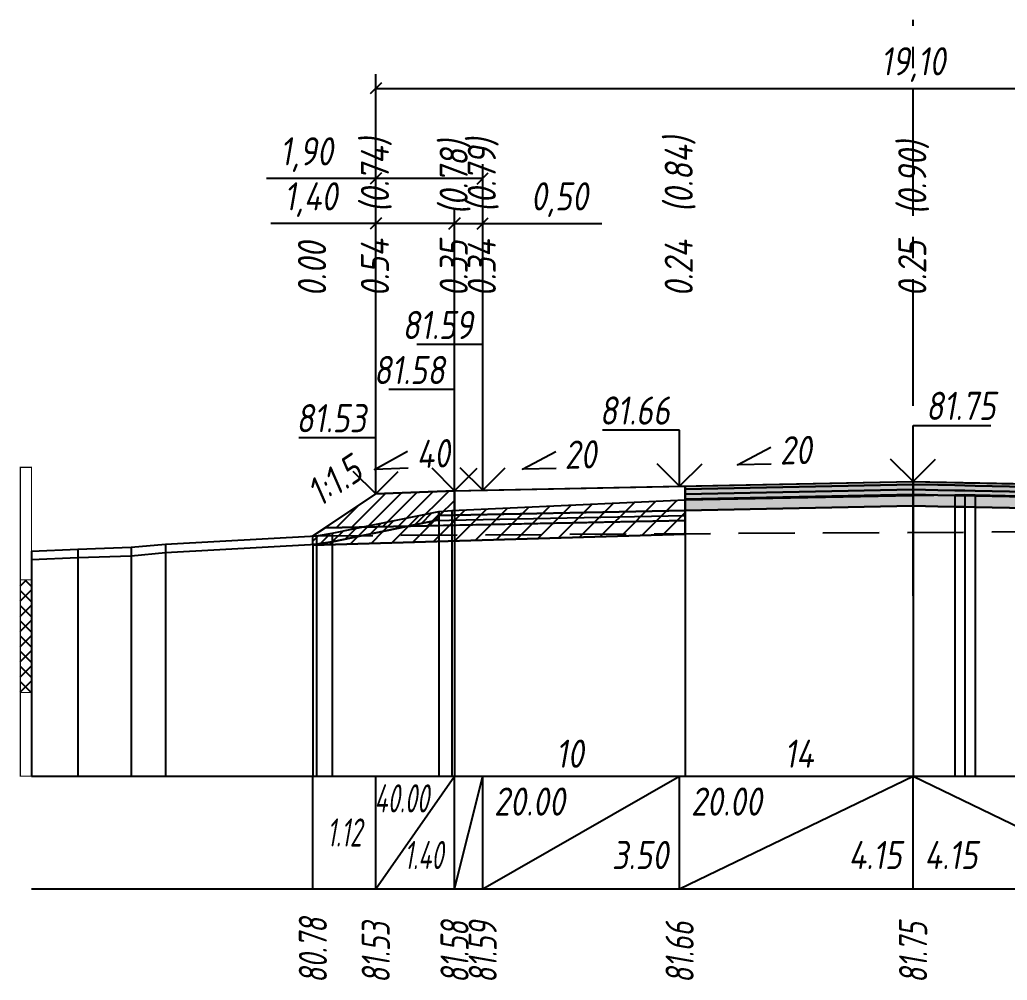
# Model space of a CAD drawing. Extents: x -717 to 1451, y -133302 to 233.
# Drawn here: x 78.9 to 166.7, y -24538.1 to -24452.8 of the extents above; entities that cross this region are included whole.
import ezdxf
from ezdxf.enums import TextEntityAlignment as Align

# ---------------------------------------------------------------- set-up
doc = ezdxf.new("R2010")
doc.units = 0
doc.linetypes.add('осевая2', pattern=[1.125, 0.75, -0.125, 0.125, -0.125])
doc.linetypes.add('штриховая', pattern=[0.75, 0.5, -0.25])
for name, color, linetype in [('Интерполированный поперечник', 2, 'Continuous'), ('Код_514', 1, 'Continuous'), ('Контур_0', 7, 'Continuous'), ('Контур_2521', 7, 'Continuous'), ('Контур_2564', 7, 'Continuous'), ('Контур_2660', 7, 'Continuous'), ('Контур_2665', 7, 'Continuous'), ('Контур_400', 7, 'Continuous'), ('Контур_508', 7, 'Continuous'), ('Контур_512', 7, 'Continuous'), ('Контур_513', 7, 'Continuous'), ('Контур_818', 7, 'Continuous'), ('Красный поперечник', 1, 'Continuous'), ('Линейка абсолютных высот', 7, 'Continuous'), ('Объём_2501', 7, 'Continuous'), ('Объём_2564', 7, 'Continuous'), ('Объём_2650', 7, 'Continuous'), ('Объём_2660', 7, 'Continuous'), ('Объём_2661', 7, 'Continuous'), ('Объём_2665', 7, 'Continuous'), ('Объём_2666', 7, 'Continuous'), ('Объём_2667', 7, 'Continuous'), ('Объём_2668', 7, 'Continuous'), ('Объём_2669', 7, 'Continuous'), ('Объём_2675', 7, 'Continuous'), ('Объём_2753', 7, 'Continuous'), ('Ось', 1, 'осевая2'), ('Откосы', 7, 'Continuous'), ('Отметки покрытия', 7, 'Continuous'), ('Рабочие отметки', 7, 'Continuous'), ('Рабочие отметки доп.', 7, 'Continuous'), ('Слои выравнивания', 7, 'Continuous'), ('Таблица', 7, 'Continuous'), ('Уклоны проезжей части', 7, 'Continuous'), ('Черный поперечник', 3, 'Continuous')]:
    doc.layers.add(name, color=color, linetype=linetype)
for name, color, linetype, true_color in [('Контур_2540', 2, 'Continuous', 0xffff00), ('Контур_2560', 2, 'Continuous', 0xffff00), ('Контур_2561', 7, 'Continuous', 0xff8040), ('Контур_2562', 3, 'Continuous', 0x00ff00), ('Контур_2563', 7, 'Continuous', 0xff8000), ('Контур_2570', 7, 'Continuous', 0x80ff00), ('Контур_2725', 7, 'Continuous', 0x323232), ('Контур_2736', 4, 'Continuous', 0x00ffff), ('Контур_2737', 4, 'Continuous', 0x00ffff), ('Контур_2738', 4, 'Continuous', 0x00ffff), ('Контур_2739', 4, 'Continuous', 0x00ffff), ('Контур_2741', 4, 'Continuous', 0x00ffff), ('Контур_2742', 4, 'Continuous', 0x00ffff), ('Контур_2743', 4, 'Continuous', 0x00ffff), ('Контур_2744', 7, 'Continuous', 0xa4ffff), ('Контур_2745', 7, 'Continuous', 0xa4ffff), ('Контур_2747', 4, 'Continuous', 0x00ffff), ('Контур_2748', 4, 'Continuous', 0x00ffff), ('Контур_2749', 4, 'Continuous', 0x00ffff), ('Контур_2750', 4, 'Continuous', 0x00ffff), ('Контур_2751', 4, 'Continuous', 0x00ffff), ('Контур_2752', 4, 'Continuous', 0x00ffff), ('Контур_2760', 7, 'Continuous', 0x323232), ('Контур_2761', 7, 'Continuous', 0x323232), ('Контур_2762', 7, 'Continuous', 0x323232), ('Контур_2763', 7, 'Continuous', 0x323232), ('Контур_402', 7, 'Continuous', 0xff6464), ('Контур_703', 4, 'Continuous', 0x00ffff), ('Контур_705', 4, 'Continuous', 0x00ffff), ('Контур_707', 4, 'Continuous', 0x00ffff), ('Контур_720', 131, 'Continuous', 0xaaffff), ('Объём_2500', 7, 'Continuous', 0xc0c0c0), ('Объём_2520', 7, 'Continuous', 0x80ffff), ('Объём_2540', 2, 'Continuous', 0xffff00), ('Объём_2560', 2, 'Continuous', 0xffff00), ('Объём_2561', 7, 'Continuous', 0xff8040), ('Объём_2562', 3, 'Continuous', 0x00ff00), ('Объём_2563', 7, 'Continuous', 0xff8000), ('Объём_2570', 7, 'Continuous', 0x80ff00), ('Объём_2600', 7, 'Continuous', 0x808000), ('Объём_2746', 2, 'Continuous', 0xffff00)]:
    doc.layers.add(name, color=color, linetype=linetype, true_color=true_color)
doc.styles.get("Standard").update_dxf_attribs({"font": 'txt', "height": 2.5})
doc.styles.add('М', font='romand.shx', dxfattribs={"width": 0.8, "oblique": 10, "height": 2.5})
doc.dimstyles.new('ISO-25', dxfattribs={"dimtxt": 2.5, "dimasz": 2.5, "dimexe": 1.25, "dimexo": 0.625, "dimtad": 1, "dimtxsty": 'Standard', "dimcen": 2.5, "dimadec": 0, "dimazin": 0, "dimtfac": 1, "dimtmove": 0, "dimatfit": 3, "dimfxl": 1, "dimarcsym": 0})

# ---------------------------------------------------------------- blocks, each defined once
blk = doc.blocks.new('_Oblique')
at = {"color": 0, "linetype": 'ByBlock', "lineweight": -2}
blk.add_line((-0.5, -0.5), (0.5, 0.5), dxfattribs=at)
blk = doc.blocks.new('*D594')
at = {"color": 0, "lineweight": -2, "transparency": 16777216}
for p, q in [((110.59, -24494.366), (110.59, -24469.646)), ((117.59, -24494.086), (117.59, -24469.646)), ((110.59, -24470.896), (101.277, -24470.896)), ((117.59, -24470.896), (110.59, -24470.896))]:
    blk.add_line(p, q, dxfattribs=at)
at = {"layer": 'Defpoints', "color": 0, "transparency": 16777216}
for p in [(117.59, -24470.896), (117.59, -24494.711), (110.59, -24494.991)]:
    blk.add_point(p, dxfattribs=at)
at = {"color": 0, "lineweight": -2, "transparency": 16777216, "rotation": 180}
blk.add_blockref('_Oblique', (110.59, -24470.896), dxfattribs=at)
at = {"color": 0, "lineweight": -2, "transparency": 16777216}
blk.add_blockref('_Oblique', (117.59, -24470.896), dxfattribs=at)
at = {"color": 0, "transparency": 16777216, "insert": (104.817, -24468.783), "char_height": 2.5, "width": 8.75, "attachment_point": 5, "style": 'М'}
blk.add_mtext('1,40', dxfattribs=at)
blk = doc.blocks.new('*D596')
at = {"color": 0, "lineweight": -2, "transparency": 16777216}
for p, q in [((117.59, -24494.086), (117.59, -24469.646)), ((120.09, -24494.036), (120.09, -24469.646)), ((117.59, -24470.896), (120.09, -24470.896)), ((120.09, -24470.896), (130.678, -24470.896))]:
    blk.add_line(p, q, dxfattribs=at)
at = {"layer": 'Defpoints', "color": 0, "transparency": 16777216}
for p in [(120.09, -24470.896), (117.59, -24494.711), (120.09, -24494.661)]:
    blk.add_point(p, dxfattribs=at)
at = {"color": 0, "lineweight": -2, "transparency": 16777216, "rotation": 180}
blk.add_blockref('_Oblique', (117.59, -24470.896), dxfattribs=at)
at = {"color": 0, "lineweight": -2, "transparency": 16777216}
blk.add_blockref('_Oblique', (120.09, -24470.896), dxfattribs=at)
at = {"color": 0, "transparency": 16777216, "insert": (126.917, -24468.783), "char_height": 2.5, "width": 9.16667, "attachment_point": 5, "style": 'М'}
blk.add_mtext('0,50', dxfattribs=at)
blk = doc.blocks.new('*D599')
at = {"color": 0, "lineweight": -2, "transparency": 16777216}
for p, q in [((110.59, -24494.366), (110.59, -24465.646)), ((120.09, -24494.036), (120.09, -24465.646)), ((110.59, -24466.896), (100.89, -24466.896)), ((120.09, -24466.896), (110.59, -24466.896))]:
    blk.add_line(p, q, dxfattribs=at)
at = {"layer": 'Defpoints', "color": 0, "transparency": 16777216}
for p in [(120.09, -24466.896), (120.09, -24494.661), (110.59, -24494.991)]:
    blk.add_point(p, dxfattribs=at)
at = {"color": 0, "lineweight": -2, "transparency": 16777216, "rotation": 180}
blk.add_blockref('_Oblique', (110.59, -24466.896), dxfattribs=at)
at = {"color": 0, "lineweight": -2, "transparency": 16777216}
blk.add_blockref('_Oblique', (120.09, -24466.896), dxfattribs=at)
at = {"color": 0, "transparency": 16777216, "insert": (104.43, -24464.783), "char_height": 2.5, "width": 8.75, "attachment_point": 5, "style": 'М'}
blk.add_mtext('1,90', dxfattribs=at)
blk = doc.blocks.new('*D600')
at = {"color": 0, "lineweight": -2, "transparency": 16777216}
for p, q in [((110.59, -24494.366), (110.59, -24457.646)), ((206.09, -24494.366), (206.09, -24457.646)), ((110.59, -24458.896), (206.09, -24458.896))]:
    blk.add_line(p, q, dxfattribs=at)
at = {"layer": 'Defpoints', "color": 0, "transparency": 16777216}
for p in [(206.09, -24458.896), (110.59, -24494.991), (206.09, -24494.991)]:
    blk.add_point(p, dxfattribs=at)
at = {"color": 0, "lineweight": -2, "transparency": 16777216, "rotation": 180}
blk.add_blockref('_Oblique', (110.59, -24458.896), dxfattribs=at)
at = {"color": 0, "lineweight": -2, "transparency": 16777216}
blk.add_blockref('_Oblique', (206.09, -24458.896), dxfattribs=at)
at = {"color": 0, "transparency": 16777216, "insert": (158.34, -24456.783), "char_height": 2.5, "width": 10.41667, "attachment_point": 5, "style": 'М'}
blk.add_mtext('19,10', dxfattribs=at)

msp = doc.modelspace()

# ---------------------------------------------------------------- hatches: boundary and pattern name
at = {"layer": 'Линейка абсолютных высот'}
h = msp.add_hatch(dxfattribs=at)
h.set_pattern_fill('ANSI37', scale=0.3, style=0)
h.set_pattern_definition([(45.0000013, (0, 0), (-0.67351924, 0.67351921), []), (135.0000003, (0, 0), (-0.67351922, -0.67351923), [])])
h.paths.add_polyline_path([(80, -24512.56), (80, -24502.56), (79, -24502.56), (79, -24512.56)])
at = {"layer": 'Объём_2563'}
h = msp.add_hatch(dxfattribs=at)
h.set_pattern_fill('ANSI31', color=256, scale=0.3)
h.paths.add_polyline_path([(110.59, -24494.928), (117.59, -24494.648), (117.59, -24496.798), (116.09, -24496.828), (115.171, -24497.747), (106.09, -24497.928)])
at = {"layer": 'Объём_2570'}
h = msp.add_hatch(dxfattribs=at)
h.set_pattern_fill('ANSI31', color=256, scale=0.2)
h.paths.add_polyline_path([(116.196, -24497.232), (106.712, -24499.168), (105.329, -24499.387), (105, -24499.405), (105, -24498.655), (105.329, -24498.637), (106.712, -24498.418), (116.196, -24496.482)])
at = {"layer": 'Объём_2600'}
h = msp.add_hatch(dxfattribs=at)
h.set_pattern_fill('ANSI31', color=6, scale=0.4)
h.paths.add_polyline_path([(117.342, -24496.405), (138.069, -24495.448), (138.069, -24498.492), (105, -24499.484), (105, -24499.405), (105.329, -24499.387), (106.712, -24499.168), (116.196, -24497.232), (116.196, -24496.482)])
at = {"layer": 'Слои выравнивания'}
for color, points in [(2, [(138.069, -24494.239), (158.34, -24493.833), (158.34, -24494.083), (138.069, -24494.489)]), (3, [(138.069, -24494.489), (158.34, -24494.083), (158.34, -24494.533), (138.069, -24494.939)]), (2, [(158.34, -24493.833), (160.54, -24493.877), (162.057, -24493.908), (162.95, -24493.926), (163.845, -24493.944), (179.09, -24494.248), (187.798, -24494.423), (187.798, -24494.673), (179.09, -24494.498), (163.845, -24494.194), (162.95, -24494.176), (162.057, -24494.158), (160.54, -24494.127), (158.34, -24494.083)]), (3, [(158.34, -24494.083), (160.54, -24494.127), (162.057, -24494.158), (162.95, -24494.176), (163.845, -24494.194), (179.09, -24494.498), (187.798, -24494.673), (187.798, -24495.123), (179.09, -24494.948), (163.845, -24494.644), (162.95, -24494.626), (162.057, -24494.608), (160.54, -24494.577), (158.34, -24494.533)]), (4, [(138.069, -24494.939), (158.34, -24494.533), (158.34, -24494.983), (138.069, -24495.389)]), (4, [(158.34, -24494.533), (160.54, -24494.577), (162.057, -24494.608), (162.95, -24494.626), (163.845, -24494.644), (179.09, -24494.948), (187.798, -24495.123), (187.798, -24495.573), (179.09, -24495.398), (163.845, -24495.094), (162.95, -24495.076), (162.057, -24495.058), (160.54, -24495.027), (158.34, -24494.983)]), (5, [(138.069, -24495.389), (158.34, -24494.983), (158.34, -24495.983), (138.069, -24496.389)]), (5, [(158.34, -24494.983), (160.54, -24495.027), (162.057, -24495.058), (162.95, -24495.076), (163.845, -24495.094), (179.09, -24495.398), (187.798, -24495.573), (187.798, -24496.573), (179.09, -24496.398), (163.845, -24496.094), (162.95, -24496.076), (162.057, -24496.058), (160.54, -24496.027), (158.34, -24495.983)])]:
    msp.add_hatch(color=color, dxfattribs=at).paths.add_polyline_path(points)

# ---------------------------------------------------------------- linework, layer by layer
at = {"layer": 'Интерполированный поперечник', "linetype": 'штриховая', "ltscale": 10, "flags": 128}
msp.add_lwpolyline([(105.329, -24498.637), (218.585, -24497.989)], dxfattribs=at)
at = {"layer": 'Код_514'}
for p, q in [((105, -24530), (105, -24520)), ((110.59, -24530), (110.59, -24520)), ((110.59, -24530), (117.59, -24520)), ((117.59, -24530), (117.59, -24520)), ((117.59, -24530), (120.09, -24520)), ((120.09, -24530), (120.09, -24520)), ((120.09, -24530), (137.59, -24520)), ((137.59, -24530), (137.59, -24520)), ((137.59, -24530), (158.34, -24520)), ((158.34, -24530), (158.34, -24520)), ((158.34, -24520), (179.09, -24530))]:
    msp.add_line(p, q, dxfattribs=at)
at = {"layer": 'Контур_0', "flags": 128}
for points in [[(110.59, -24494.928), (105, -24498.655), (105, -24498.655), (105, -24498.655), (105, -24498.655), (105, -24498.655), (105, -24498.655), (105, -24498.655), (105, -24498.655), (105, -24498.655), (105, -24498.655), (105, -24498.655), (105, -24498.655), (105, -24498.655), (105, -24498.655), (105, -24498.655)], [(110.59, -24494.928), (105, -24498.655), (105, -24498.655), (105, -24498.655), (105, -24498.655), (105, -24498.655), (105, -24498.655), (105, -24498.655), (105, -24498.655), (105, -24498.655), (105, -24498.655), (105, -24498.655), (105, -24498.655), (105, -24498.655), (105, -24498.655), (105, -24498.655), (105, -24498.655), (105, -24498.655), (105, -24498.655), (105, -24498.655), (105, -24498.655), (105, -24498.655), (105, -24498.655), (105, -24498.655), (105, -24498.655), (105, -24498.655), (105, -24498.655), (105, -24498.655), (105, -24498.655), (105, -24498.655)], [(117.59, -24494.648), (138.069, -24494.239), (138.069, -24496.389), (117.59, -24496.798), (117.59, -24494.648), (117.59, -24494.648)], [(116.09, -24496.828), (138.069, -24496.389), (138.069, -24497.289), (115.171, -24497.747), (116.09, -24496.828), (116.09, -24496.828)], [(106.09, -24497.928), (115.171, -24497.747), (116.09, -24496.828), (117.59, -24496.798)]]:
    msp.add_lwpolyline(points, dxfattribs=at)
at = {"layer": 'Контур_2521', "color": 250, "flags": 128}
msp.add_lwpolyline([(115.631, -24497.288), (138.069, -24496.839)], dxfattribs=at)
at = {"layer": 'Контур_2540', "flags": 128}
msp.add_lwpolyline([(106.09, -24497.928), (138.069, -24497.289), (138.069, -24498.492), (105, -24499.484), (105, -24498.655), (106.09, -24497.928), (106.09, -24497.928)], dxfattribs=at)
at = {"layer": 'Контур_2560', "flags": 128}
msp.add_lwpolyline([(110.59, -24494.928), (110.59, -24494.928), (110.59, -24494.928), (117.59, -24494.648)], dxfattribs=at)
at = {"layer": 'Контур_2561', "flags": 128}
msp.add_lwpolyline([(117.59, -24494.648), (117.59, -24494.648), (110.59, -24494.928), (110.59, -24494.928), (117.59, -24494.648)], dxfattribs=at)
at = {"layer": 'Контур_2562', "flags": 128}
msp.add_lwpolyline([(110.59, -24494.928), (110.59, -24494.928), (110.59, -24494.928), (110.59, -24494.928), (110.59, -24494.928)], dxfattribs=at)
at = {"layer": 'Контур_2563', "flags": 128}
msp.add_lwpolyline([(110.59, -24494.928), (117.59, -24494.648), (117.59, -24496.798), (116.09, -24496.828), (115.171, -24497.747), (106.09, -24497.928), (110.59, -24494.928), (110.59, -24494.928)], dxfattribs=at)
at = {"layer": 'Контур_2564', "flags": 128}
msp.add_lwpolyline([(110.59, -24494.928), (117.59, -24494.648)], dxfattribs=at)
at = {"layer": 'Контур_2570', "flags": 128}
msp.add_lwpolyline([(80, -24500.75), (84.108, -24500.578), (88.845, -24500.409), (91.891, -24500.133), (105.329, -24499.387), (105.329, -24499.387), (106.712, -24499.168), (116.196, -24497.232), (116.196, -24496.482), (117.342, -24496.405), (138.069, -24495.448), (158.34, -24495.069), (162.057, -24494.999), (162.95, -24494.981), (163.845, -24495.003), (187.798, -24495.525)], dxfattribs=at)
at = {"layer": 'Контур_2660', "flags": 128}
msp.add_lwpolyline([(105, -24499.484), (138.069, -24498.492)], dxfattribs=at)
at = {"layer": 'Контур_2665', "flags": 128}
msp.add_lwpolyline([(110.59, -24494.928), (110.59, -24494.928)], dxfattribs=at)
at = {"layer": 'Контур_2725', "flags": 128}
msp.add_lwpolyline([(138.069, -24496.389), (158.34, -24495.983), (160.54, -24496.027), (162.057, -24496.058), (162.95, -24496.076), (163.845, -24496.094), (179.09, -24496.398), (187.798, -24496.573)], dxfattribs=at)
at = {"layer": 'Контур_2736', "flags": 128}
msp.add_lwpolyline([(110.59, -24494.928), (105, -24498.655)], dxfattribs=at)
at = {"layer": 'Контур_2737', "flags": 128}
msp.add_lwpolyline([(105, -24498.655), (105, -24498.655)], dxfattribs=at)
at = {"layer": 'Контур_2738', "flags": 128}
msp.add_lwpolyline([(105, -24498.655), (105, -24498.655)], dxfattribs=at)
at = {"layer": 'Контур_2739', "flags": 128}
msp.add_lwpolyline([(105, -24498.655), (105, -24498.655)], dxfattribs=at)
at = {"layer": 'Контур_2741', "flags": 128}
msp.add_lwpolyline([(105, -24498.655), (105, -24498.655)], dxfattribs=at)
at = {"layer": 'Контур_2742', "flags": 128}
msp.add_lwpolyline([(105, -24498.655), (105, -24498.655)], dxfattribs=at)
at = {"layer": 'Контур_2743', "flags": 128}
msp.add_lwpolyline([(105, -24498.655), (105, -24498.655)], dxfattribs=at)
at = {"layer": 'Контур_2744', "flags": 128}
msp.add_lwpolyline([(105, -24498.655), (105, -24498.655)], dxfattribs=at)
msp.add_lwpolyline([(105, -24498.655), (105, -24498.655)], dxfattribs=at)
msp.add_lwpolyline([(105, -24498.655), (105, -24498.655)], dxfattribs=at)
msp.add_lwpolyline([(105, -24498.655), (105, -24498.655)], dxfattribs=at)
msp.add_lwpolyline([(105, -24498.655), (105, -24498.655)], dxfattribs=at)
msp.add_lwpolyline([(105, -24498.655), (105, -24498.655)], dxfattribs=at)
at = {"layer": 'Контур_2745', "flags": 128}
msp.add_lwpolyline([(105, -24498.655), (105, -24498.655)], dxfattribs=at)
msp.add_lwpolyline([(105, -24498.655), (105, -24498.655)], dxfattribs=at)
msp.add_lwpolyline([(105, -24498.655), (105, -24498.655)], dxfattribs=at)
msp.add_lwpolyline([(105, -24498.655), (105, -24498.655)], dxfattribs=at)
msp.add_lwpolyline([(105, -24498.655), (105, -24498.655)], dxfattribs=at)
msp.add_lwpolyline([(105, -24498.655), (105, -24498.655)], dxfattribs=at)
at = {"layer": 'Контур_2747', "flags": 128}
msp.add_lwpolyline([(105, -24498.655), (105, -24498.655)], dxfattribs=at)
at = {"layer": 'Контур_2748', "flags": 128}
msp.add_lwpolyline([(105, -24498.655), (105, -24498.655)], dxfattribs=at)
at = {"layer": 'Контур_2749', "flags": 128}
msp.add_lwpolyline([(105, -24498.655), (105, -24498.655)], dxfattribs=at)
at = {"layer": 'Контур_2750', "flags": 128}
msp.add_lwpolyline([(105, -24498.655), (105, -24498.655)], dxfattribs=at)
at = {"layer": 'Контур_2751', "flags": 128}
msp.add_lwpolyline([(105, -24498.655), (105, -24498.655)], dxfattribs=at)
at = {"layer": 'Контур_2752', "flags": 128}
msp.add_lwpolyline([(105, -24498.655), (105, -24498.655)], dxfattribs=at)
at = {"layer": 'Контур_2760', "flags": 128}
msp.add_lwpolyline([(138.069, -24494.239), (158.34, -24493.833), (160.54, -24493.877), (162.057, -24493.908), (162.95, -24493.926), (163.845, -24493.944), (179.09, -24494.248), (187.798, -24494.423)], dxfattribs=at)
at = {"layer": 'Контур_2761', "flags": 128}
msp.add_lwpolyline([(138.069, -24494.489), (158.34, -24494.083), (160.54, -24494.127), (162.057, -24494.158), (162.95, -24494.176), (163.845, -24494.194), (179.09, -24494.498), (187.798, -24494.673)], dxfattribs=at)
at = {"layer": 'Контур_2762', "flags": 128}
msp.add_lwpolyline([(138.069, -24494.939), (158.34, -24494.533), (160.54, -24494.577), (162.057, -24494.608), (162.95, -24494.626), (163.845, -24494.644), (179.09, -24494.948), (187.798, -24495.123)], dxfattribs=at)
at = {"layer": 'Контур_2763', "flags": 128}
msp.add_lwpolyline([(138.069, -24495.389), (158.34, -24494.983), (160.54, -24495.027), (162.057, -24495.058), (162.95, -24495.076), (163.845, -24495.094), (179.09, -24495.398), (187.798, -24495.573)], dxfattribs=at)
at = {"layer": 'Контур_400', "flags": 128}
for points in [[(117.59, -24494.648), (120.09, -24494.598), (120.09, -24494.598), (120.09, -24494.598), (120.09, -24494.598), (120.09, -24494.598), (120.09, -24494.598), (137.59, -24494.248), (158.34, -24493.833)], [(158.34, -24493.833), (179.09, -24494.248), (196.59, -24494.598), (196.59, -24494.598), (196.59, -24494.598), (196.59, -24494.598), (196.59, -24494.598), (196.59, -24494.598), (199.09, -24494.648)]]:
    msp.add_lwpolyline(points, dxfattribs=at)
at = {"layer": 'Контур_402', "flags": 128}
msp.add_lwpolyline([(105, -24499.484), (138.069, -24498.492), (138.069, -24496.389), (158.34, -24495.983), (187.798, -24496.573), (187.798, -24498.767), (212.981, -24499.523)], dxfattribs=at)
at = {"layer": 'Контур_508', "flags": 128}
msp.add_lwpolyline([(105, -24499.484), (138.069, -24498.492), (138.069, -24496.389), (158.34, -24495.983), (187.798, -24496.573), (187.798, -24498.767), (212.981, -24499.523), (213.16, -24499.642), (215.16, -24499.642), (217.631, -24497.994)], dxfattribs=at)
at = {"layer": 'Контур_512', "flags": 128}
msp.add_lwpolyline([(105, -24499.484), (138.069, -24498.492)], dxfattribs=at)
at = {"layer": 'Контур_513', "flags": 128}
msp.add_lwpolyline([(105, -24499.484), (138.069, -24498.492), (138.069, -24496.389), (158.34, -24495.983), (187.798, -24496.573), (187.798, -24498.767), (212.981, -24499.523), (213.16, -24499.642), (215.16, -24499.642), (217.631, -24497.994)], dxfattribs=at)
at = {"layer": 'Контур_703', "flags": 128}
for points in [[(110.59, -24494.928), (105, -24498.655)], [(105, -24498.655), (105, -24498.655)]]:
    msp.add_lwpolyline(points, dxfattribs=at)
at = {"layer": 'Контур_705', "flags": 128}
msp.add_lwpolyline([(105, -24498.655), (105, -24498.655)], dxfattribs=at)
at = {"layer": 'Контур_707', "flags": 128}
msp.add_lwpolyline([(105, -24498.655), (105, -24498.655)], dxfattribs=at)
at = {"layer": 'Контур_720', "flags": 128}
msp.add_lwpolyline([(105, -24498.655), (105, -24498.655)], dxfattribs=at)
at = {"layer": 'Контур_818', "flags": 128}
msp.add_lwpolyline([(105, -24499.405), (105.329, -24499.387), (105.329, -24499.387), (106.712, -24499.168), (116.196, -24497.232), (116.196, -24496.482), (117.342, -24496.405), (138.069, -24495.448), (158.34, -24495.069), (162.057, -24494.999), (162.95, -24494.981), (163.845, -24495.003), (187.798, -24495.525), (212.291, -24497.073), (212.291, -24497.823), (217.631, -24498.599)], dxfattribs=at)
at = {"layer": 'Красный поперечник'}
for p, q in [((137.59, -24494.248), (158.34, -24493.833)), ((158.34, -24493.833), (179.09, -24494.248)), ((105, -24498.655), (110.59, -24494.928)), ((110.59, -24494.928), (117.59, -24494.648)), ((117.59, -24494.648), (120.09, -24494.598)), ((120.09, -24494.598), (137.59, -24494.248)), ((138.069, -24498.492), (138.069, -24520)), ((105, -24499.484), (105, -24520))]:
    msp.add_line(p, q, dxfattribs=at)
at = {"layer": 'Линейка абсолютных высот', "color": 7, "const_width": 0.1, "flags": 128}
for points in [[(80, -24502.56), (80, -24492.56), (79, -24492.56), (79, -24502.56), (80, -24502.56)], [(80, -24512.56), (80, -24502.56), (79, -24502.56), (79, -24512.56), (80, -24512.56)], [(80, -24520), (80, -24512.56), (79, -24512.56), (79, -24520), (80, -24520)]]:
    msp.add_lwpolyline(points, dxfattribs=at)
at = {"layer": 'Объём_2500', "flags": 128}
msp.add_lwpolyline([(117.59, -24494.648), (138.069, -24494.239), (138.069, -24496.389), (117.59, -24496.798), (117.59, -24494.648), (117.59, -24494.648)], dxfattribs=at)
at = {"layer": 'Объём_2501', "flags": 128}
for points in [[(117.59, -24494.648), (120.09, -24494.598), (120.09, -24494.598), (120.09, -24494.598), (120.09, -24494.598), (120.09, -24494.598), (120.09, -24494.598), (137.59, -24494.248), (158.34, -24493.833)], [(158.34, -24493.833), (179.09, -24494.248), (196.59, -24494.598), (196.59, -24494.598), (196.59, -24494.598), (196.59, -24494.598), (196.59, -24494.598), (196.59, -24494.598), (199.09, -24494.648)]]:
    msp.add_lwpolyline(points, dxfattribs=at)
at = {"layer": 'Объём_2520', "color": 250, "flags": 128}
msp.add_lwpolyline([(116.09, -24496.828), (138.069, -24496.389), (138.069, -24497.289), (115.171, -24497.747), (116.09, -24496.828), (116.09, -24496.828)], dxfattribs=at)
at = {"layer": 'Объём_2540', "flags": 128}
msp.add_lwpolyline([(106.09, -24497.928), (138.069, -24497.289), (138.069, -24498.492), (105, -24499.484), (105, -24498.655), (106.09, -24497.928), (106.09, -24497.928)], dxfattribs=at)
at = {"layer": 'Объём_2560', "flags": 128}
msp.add_lwpolyline([(110.59, -24494.928), (110.59, -24494.928), (110.59, -24494.928), (117.59, -24494.648)], dxfattribs=at)
at = {"layer": 'Объём_2561', "flags": 128}
msp.add_lwpolyline([(117.59, -24494.648), (117.59, -24494.648), (110.59, -24494.928), (110.59, -24494.928), (117.59, -24494.648)], dxfattribs=at)
at = {"layer": 'Объём_2562', "flags": 128}
msp.add_lwpolyline([(110.59, -24494.928), (110.59, -24494.928), (110.59, -24494.928), (110.59, -24494.928), (110.59, -24494.928)], dxfattribs=at)
at = {"layer": 'Объём_2563', "color": 250, "flags": 128}
msp.add_lwpolyline([(110.59, -24494.928), (117.59, -24494.648), (117.59, -24496.798), (116.09, -24496.828), (115.171, -24497.747), (106.09, -24497.928), (110.59, -24494.928), (110.59, -24494.928)], dxfattribs=at)
at = {"layer": 'Объём_2564', "flags": 128}
msp.add_lwpolyline([(110.59, -24494.928), (117.59, -24494.648)], dxfattribs=at)
at = {"layer": 'Объём_2570', "flags": 128}
msp.add_lwpolyline([(116.196, -24497.232), (106.712, -24499.168), (105.329, -24499.387), (105, -24499.405), (105, -24498.655), (105.329, -24498.637), (106.712, -24498.418), (116.196, -24496.482), (116.196, -24497.232), (116.196, -24497.232)], dxfattribs=at)
at = {"layer": 'Объём_2650', "color": 6, "flags": 128}
msp.add_lwpolyline([(117.342, -24496.405), (138.069, -24495.448), (138.069, -24498.492), (105, -24499.484), (105, -24499.405), (105.329, -24499.387), (106.712, -24499.168), (116.196, -24497.232), (116.196, -24496.482), (117.342, -24496.405), (117.342, -24496.405)], dxfattribs=at)
at = {"layer": 'Объём_2660', "flags": 128}
msp.add_lwpolyline([(105, -24499.484), (138.069, -24498.492)], dxfattribs=at)
at = {"layer": 'Объём_2661', "flags": 128}
msp.add_lwpolyline([(110.59, -24494.928), (105, -24498.655)], dxfattribs=at)
at = {"layer": 'Объём_2665', "flags": 128}
msp.add_lwpolyline([(110.59, -24494.928), (110.59, -24494.928)], dxfattribs=at)
at = {"layer": 'Объём_2666', "flags": 128}
msp.add_lwpolyline([(110.59, -24494.928), (105, -24498.655)], dxfattribs=at)
at = {"layer": 'Объём_2667', "flags": 128}
msp.add_lwpolyline([(105, -24498.655), (105, -24498.655)], dxfattribs=at)
msp.add_lwpolyline([(105, -24498.655), (105, -24498.655)], dxfattribs=at)
at = {"layer": 'Объём_2668', "flags": 128}
msp.add_lwpolyline([(105, -24498.655), (105, -24498.655)], dxfattribs=at)
msp.add_lwpolyline([(105, -24498.655), (105, -24498.655)], dxfattribs=at)
at = {"layer": 'Объём_2669', "flags": 128}
msp.add_lwpolyline([(105, -24498.655), (105, -24498.655)], dxfattribs=at)
msp.add_lwpolyline([(105, -24498.655), (105, -24498.655)], dxfattribs=at)
at = {"layer": 'Объём_2675', "flags": 128}
msp.add_lwpolyline([(105, -24498.655), (105, -24498.655)], dxfattribs=at)
msp.add_lwpolyline([(105, -24498.655), (105, -24498.655)], dxfattribs=at)
msp.add_lwpolyline([(105, -24498.655), (105, -24498.655)], dxfattribs=at)
msp.add_lwpolyline([(105, -24498.655), (105, -24498.655)], dxfattribs=at)
msp.add_lwpolyline([(105, -24498.655), (105, -24498.655)], dxfattribs=at)
msp.add_lwpolyline([(105, -24498.655), (105, -24498.655)], dxfattribs=at)
msp.add_lwpolyline([(105, -24498.655), (105, -24498.655)], dxfattribs=at)
msp.add_lwpolyline([(105, -24498.655), (105, -24498.655)], dxfattribs=at)
msp.add_lwpolyline([(105, -24498.655), (105, -24498.655)], dxfattribs=at)
msp.add_lwpolyline([(105, -24498.655), (105, -24498.655)], dxfattribs=at)
msp.add_lwpolyline([(105, -24498.655), (105, -24498.655)], dxfattribs=at)
msp.add_lwpolyline([(105, -24498.655), (105, -24498.655)], dxfattribs=at)
at = {"layer": 'Объём_2746', "flags": 128}
msp.add_lwpolyline([(105.329, -24499.387), (106.712, -24499.168), (116.196, -24497.232), (116.196, -24496.482), (117.342, -24496.405), (138.069, -24495.448), (138.069, -24498.492), (105, -24499.484), (105, -24499.405), (105.329, -24499.387), (105.329, -24499.387)], dxfattribs=at)
at = {"layer": 'Объём_2753', "flags": 128}
msp.add_lwpolyline([(138.069, -24494.239), (138.069, -24494.239)], dxfattribs=at)
at = {"layer": 'Ось', "ltscale": 15}
msp.add_line((158.34, -24503.971), (158.34, -24452.804), dxfattribs=at)
at = {"layer": 'Откосы', "color": 1, "flags": 128}
for points in [[(113.469, -24492.633), (110.471, -24492.753), (113.409, -24491.134)], [(126.614, -24492.657), (123.615, -24492.717), (126.584, -24491.157)], [(145.739, -24492.274), (142.74, -24492.334), (145.709, -24490.775)]]:
    msp.add_lwpolyline(points, dxfattribs=at)
at = {"layer": 'Отметки покрытия', "color": 1}
for p, q in [((120.09, -24481.648), (114.24, -24481.648)), ((120.09, -24494.598), (120.09, -24481.648)), ((117.59, -24485.648), (111.74, -24485.648)), ((117.59, -24494.648), (117.59, -24485.648)), ((137.59, -24489.248), (130.74, -24489.248)), ((137.59, -24494.248), (137.59, -24489.248)), ((158.34, -24493.833), (158.34, -24488.833)), ((158.34, -24488.833), (165.24, -24488.833)), ((110.59, -24489.928), (103.74, -24489.928)), ((110.59, -24494.928), (110.59, -24489.928)), ((137.59, -24494.248), (135.59, -24492.248)), ((137.59, -24494.248), (139.59, -24492.248)), ((158.34, -24493.833), (156.34, -24491.833)), ((158.34, -24493.833), (160.34, -24491.833)), ((110.59, -24494.928), (108.59, -24492.928)), ((110.59, -24494.928), (112.59, -24492.928)), ((117.59, -24494.648), (115.59, -24492.648)), ((117.59, -24494.648), (119.59, -24492.648)), ((120.09, -24494.598), (118.09, -24492.598)), ((120.09, -24494.598), (122.09, -24492.598))]:
    msp.add_line(p, q, dxfattribs=at)
at = {"layer": 'Слои выравнивания'}
for p, q in [((158.34, -24493.833), (158.34, -24520)), ((117.59, -24494.648), (117.59, -24520)), ((138.069, -24494.239), (138.069, -24520))]:
    msp.add_line(p, q, dxfattribs=at)
at = {"layer": 'Слои выравнивания', "color": 2, "flags": 128}
for points in [[(138.069, -24494.239), (158.34, -24493.833), (158.34, -24494.083), (138.069, -24494.489)], [(158.34, -24493.833), (160.54, -24493.877), (162.057, -24493.908), (162.95, -24493.926), (163.845, -24493.944), (179.09, -24494.248), (187.798, -24494.423), (187.798, -24494.673), (179.09, -24494.498), (163.845, -24494.194), (162.95, -24494.176), (162.057, -24494.158), (160.54, -24494.127), (158.34, -24494.083)]]:
    msp.add_lwpolyline(points, close=True, dxfattribs=at)
at = {"layer": 'Слои выравнивания', "color": 3, "flags": 128}
for points in [[(138.069, -24494.489), (158.34, -24494.083), (158.34, -24494.533), (138.069, -24494.939)], [(158.34, -24494.083), (160.54, -24494.127), (162.057, -24494.158), (162.95, -24494.176), (163.845, -24494.194), (179.09, -24494.498), (187.798, -24494.673), (187.798, -24495.123), (179.09, -24494.948), (163.845, -24494.644), (162.95, -24494.626), (162.057, -24494.608), (160.54, -24494.577), (158.34, -24494.533)]]:
    msp.add_lwpolyline(points, close=True, dxfattribs=at)
at = {"layer": 'Слои выравнивания', "color": 4, "flags": 128}
for points in [[(138.069, -24494.939), (158.34, -24494.533), (158.34, -24494.983), (138.069, -24495.389)], [(158.34, -24494.533), (160.54, -24494.577), (162.057, -24494.608), (162.95, -24494.626), (163.845, -24494.644), (179.09, -24494.948), (187.798, -24495.123), (187.798, -24495.573), (179.09, -24495.398), (163.845, -24495.094), (162.95, -24495.076), (162.057, -24495.058), (160.54, -24495.027), (158.34, -24494.983)]]:
    msp.add_lwpolyline(points, close=True, dxfattribs=at)
at = {"layer": 'Слои выравнивания', "color": 5, "flags": 128}
for points in [[(138.069, -24495.389), (158.34, -24494.983), (158.34, -24495.983), (138.069, -24496.389)], [(158.34, -24494.983), (160.54, -24495.027), (162.057, -24495.058), (162.95, -24495.076), (163.845, -24495.094), (179.09, -24495.398), (187.798, -24495.573), (187.798, -24496.573), (179.09, -24496.398), (163.845, -24496.094), (162.95, -24496.076), (162.057, -24496.058), (160.54, -24496.027), (158.34, -24495.983)]]:
    msp.add_lwpolyline(points, close=True, dxfattribs=at)
at = {"layer": 'Таблица'}
for p, q in [((80, -24520), (242.631, -24520)), ((80, -24530), (242.631, -24530))]:
    msp.add_line(p, q, dxfattribs=at)
at = {"layer": 'Черный поперечник', "color": 7}
for p, q in [((138.069, -24495.448), (138.069, -24520)), ((158.34, -24495.069), (158.34, -24520)), ((162.057, -24494.999), (162.057, -24520)), ((162.95, -24494.981), (162.95, -24520)), ((163.845, -24495.003), (163.845, -24520)), ((116.196, -24496.482), (116.196, -24520)), ((117.342, -24496.405), (117.342, -24520)), ((106.712, -24498.418), (106.712, -24520)), ((105.329, -24498.637), (105.329, -24520)), ((80, -24500), (80, -24520)), ((84.108, -24499.828), (84.108, -24520)), ((88.845, -24499.659), (88.845, -24520)), ((91.891, -24499.383), (91.891, -24520))]:
    msp.add_line(p, q, dxfattribs=at)
at = {"layer": 'Черный поперечник', "flags": 128}
msp.add_lwpolyline([(80, -24500), (84.108, -24499.828), (88.845, -24499.659), (91.891, -24499.383), (105.329, -24498.637), (106.712, -24498.418), (116.196, -24496.482), (117.342, -24496.405), (138.069, -24495.448), (158.34, -24495.069), (162.057, -24494.999), (162.95, -24494.981), (163.845, -24495.003), (187.798, -24495.525), (212.291, -24497.073), (218.448, -24497.968), (218.585, -24497.989), (218.851, -24497.95), (229.584, -24496.082), (232.337, -24495.608), (232.356, -24495.6), (232.39, -24495.6), (242.631, -24494.869)], dxfattribs=at)

# ---------------------------------------------------------------- texts
at = {"layer": 'Код_514', "style": 'М', "oblique": 10}
for s, width, p in [('40.00', 0.6, (110.461, -24520.718)), ('20.00', 0.8, (121.09, -24521)), ('20.00', 0.8, (138.59, -24521))]:
    msp.add_text(s, height=2.5, dxfattribs=dict(at, width=width)).set_placement(p, align=Align.TOP_LEFT)
at = {"layer": 'Код_514', "style": 'М', "oblique": 10, "width": 0.6}
msp.add_text('1.12', height=2.5, dxfattribs=at).set_placement((107.795, -24525), align=Align.MIDDLE_CENTER)
at = {"layer": 'Код_514', "style": 'М', "oblique": 10}
for s, width, p in [('1.40', 0.6, (116.59, -24529)), ('3.50', 0.8, (136.59, -24529)), ('4.15', 0.8, (157.34, -24529))]:
    msp.add_text(s, height=2.5, dxfattribs=dict(at, width=width)).set_placement(p, align=Align.BOTTOM_RIGHT)
at = {"layer": 'Код_514', "style": 'М', "oblique": 10, "width": 0.8}
msp.add_text('4.15', height=2.5, dxfattribs=at).set_placement((159.34, -24529), align=Align.BOTTOM_LEFT)
at = {"layer": 'Код_514', "style": 'М', "oblique": 10, "width": 0.7}
for s, p in [('80.78', (105, -24538.382)), ('81.58', (117.59, -24538.382)), ('81.59', (120.09, -24538.382)), ('81.75', (158.34, -24538.382)), ('81.53', (110.59, -24538.382)), ('81.66', (137.59, -24538.382))]:
    msp.add_text(s, height=2.5, rotation=90, dxfattribs=at).set_placement(p, align=Align.MIDDLE_LEFT)
at = {"layer": 'Отметки покрытия', "color": 1, "style": 'М', "oblique": 10, "width": 0.8}
for s, p in [('81.59', (119.231, -24481.917)), ('81.58', (116.731, -24485.917)), ('81.53', (109.731, -24490.197)), ('81.66', (136.731, -24489.517))]:
    msp.add_text(s, height=2.5, dxfattribs=at).set_placement(p, align=Align.BOTTOM_RIGHT)
msp.add_text('81.75', height=2.5, dxfattribs=at).set_placement((159.481, -24489.102), align=Align.BOTTOM_LEFT)
at = {"layer": 'Рабочие отметки', "color": 1, "style": 'М', "oblique": 10, "width": 0.8}
for s, p in [('0.35', (117.512, -24477.398)), ('0.00', (104.922, -24477.398)), ('0.54', (110.512, -24477.398)), ('0.34', (120.012, -24477.398)), ('0.24', (137.512, -24477.398)), ('0.25', (158.262, -24477.398))]:
    msp.add_text(s, height=2.5, rotation=90, dxfattribs=at).set_placement(p, align=Align.MIDDLE_LEFT)
at = {"layer": 'Рабочие отметки доп.', "color": 1, "style": 'М', "oblique": 10, "width": 0.8}
for s, p in [('(0.74)', (110.512, -24469.898)), ('(0.78)', (117.512, -24470.098)), ('(0.79)', (120.012, -24469.898)), ('(0.84)', (137.512, -24469.898)), ('(0.90)', (158.262, -24470.098))]:
    msp.add_text(s, height=2.5, rotation=90, dxfattribs=at).set_placement(p, align=Align.MIDDLE_LEFT)
at = {"layer": 'Слои выравнивания', "style": 'М', "oblique": 10, "width": 0.8}
for s, p in [('10', (127.829, -24520)), ('14', (148.204, -24520))]:
    msp.add_text(s, height=2.5, dxfattribs=at).set_placement(p, align=Align.BOTTOM_CENTER)
at = {"layer": 'Уклоны проезжей части', "color": 1, "style": 'М', "oblique": 10, "width": 0.8}
for s, rotation, p in [('40', 2.29061, (115.773, -24493.349)), ('20', 1.14576, (128.82, -24493.424)), ('20', 1.14576, (147.945, -24493.041)), ('1:1.5', 33.69007, (108.042, -24495.399))]:
    msp.add_text(s, height=2.5, rotation=rotation, dxfattribs=at).set_placement(p, align=Align.BOTTOM_CENTER)

# ---------------------------------------------------------------- dimensions: what is measured, and where the dimension line sits
at = {"color": 5}
dim = msp.add_linear_dim(base=(206.09, -24458.896), p1=(110.59, -24494.991), p2=(206.09, -24494.991), angle=180, dimstyle='ISO-25', override={"dimasz": 1, "dimlfac": 0.2, "dimzin": 0, "dimtxsty": 'М', "dimblk1": 'Oblique', "dimblk2": 'Oblique', "dimsah": 1}, dxfattribs=at)
dim.commit()
dim.dimension.update_dxf_attribs({"geometry": '*D600', "text_midpoint": (158.34, -24456.783)})
for base, p1, p2, picture, middle in [((120.09, -24466.896), (110.59, -24494.991), (120.09, -24494.661), '*D599', (104.43, -24466.896)), ((117.59, -24470.896), (110.59, -24494.991), (117.59, -24494.711), '*D594', (104.817, -24470.896)), ((120.09, -24470.896), (117.59, -24494.711), (120.09, -24494.661), '*D596', (126.917, -24470.896))]:
    dim = msp.add_linear_dim(base=base, p1=p1, p2=p2, angle=180, dimstyle='ISO-25', override={"dimasz": 1, "dimlfac": 0.2, "dimzin": 0, "dimtxsty": 'М', "dimblk1": 'Oblique', "dimblk2": 'Oblique', "dimsah": 1}, dxfattribs=at)
    dim.commit()
    dim.dimension.update_dxf_attribs({"geometry": picture, "text_midpoint": middle, "dimtype": 160})

doc.saveas('drawing.dxf')
